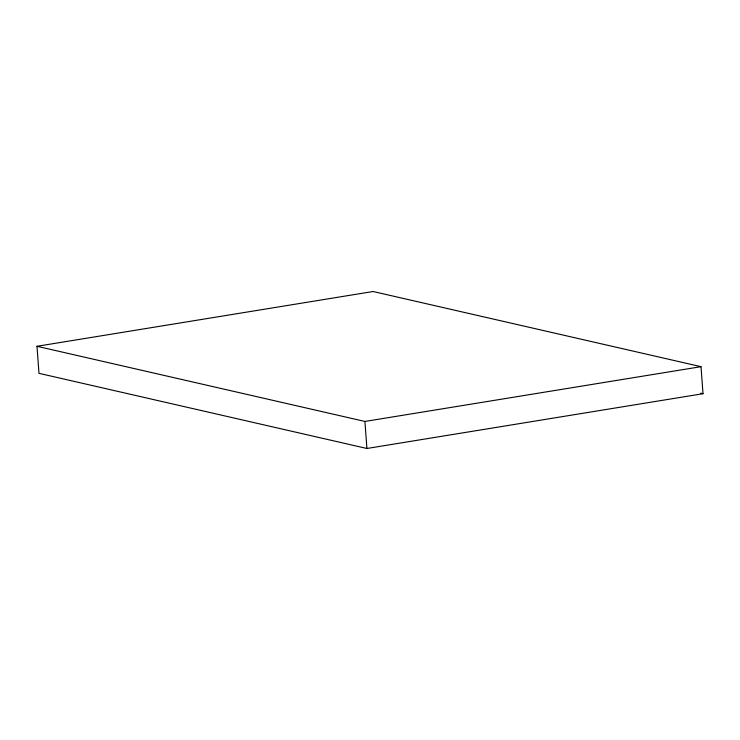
<?xml version="1.0" encoding="UTF-8"?>
<svg xmlns="http://www.w3.org/2000/svg" width="740" height="740" viewBox="0 0 740 740"><rect width="100%" height="100%" fill="white"/><g stroke="black" fill="none" stroke-linecap="round" stroke-linejoin="round"><path stroke-width="1.11" d="M37 346.292L373.089 291.514L701.011 366.67L703 393.708L366.911 448.486L38.989 373.33L37 346.292L364.922 421.449L701.011 366.67M700.743 393.19L703 393.708M364.922 421.449L366.911 448.486"/></g></svg>
